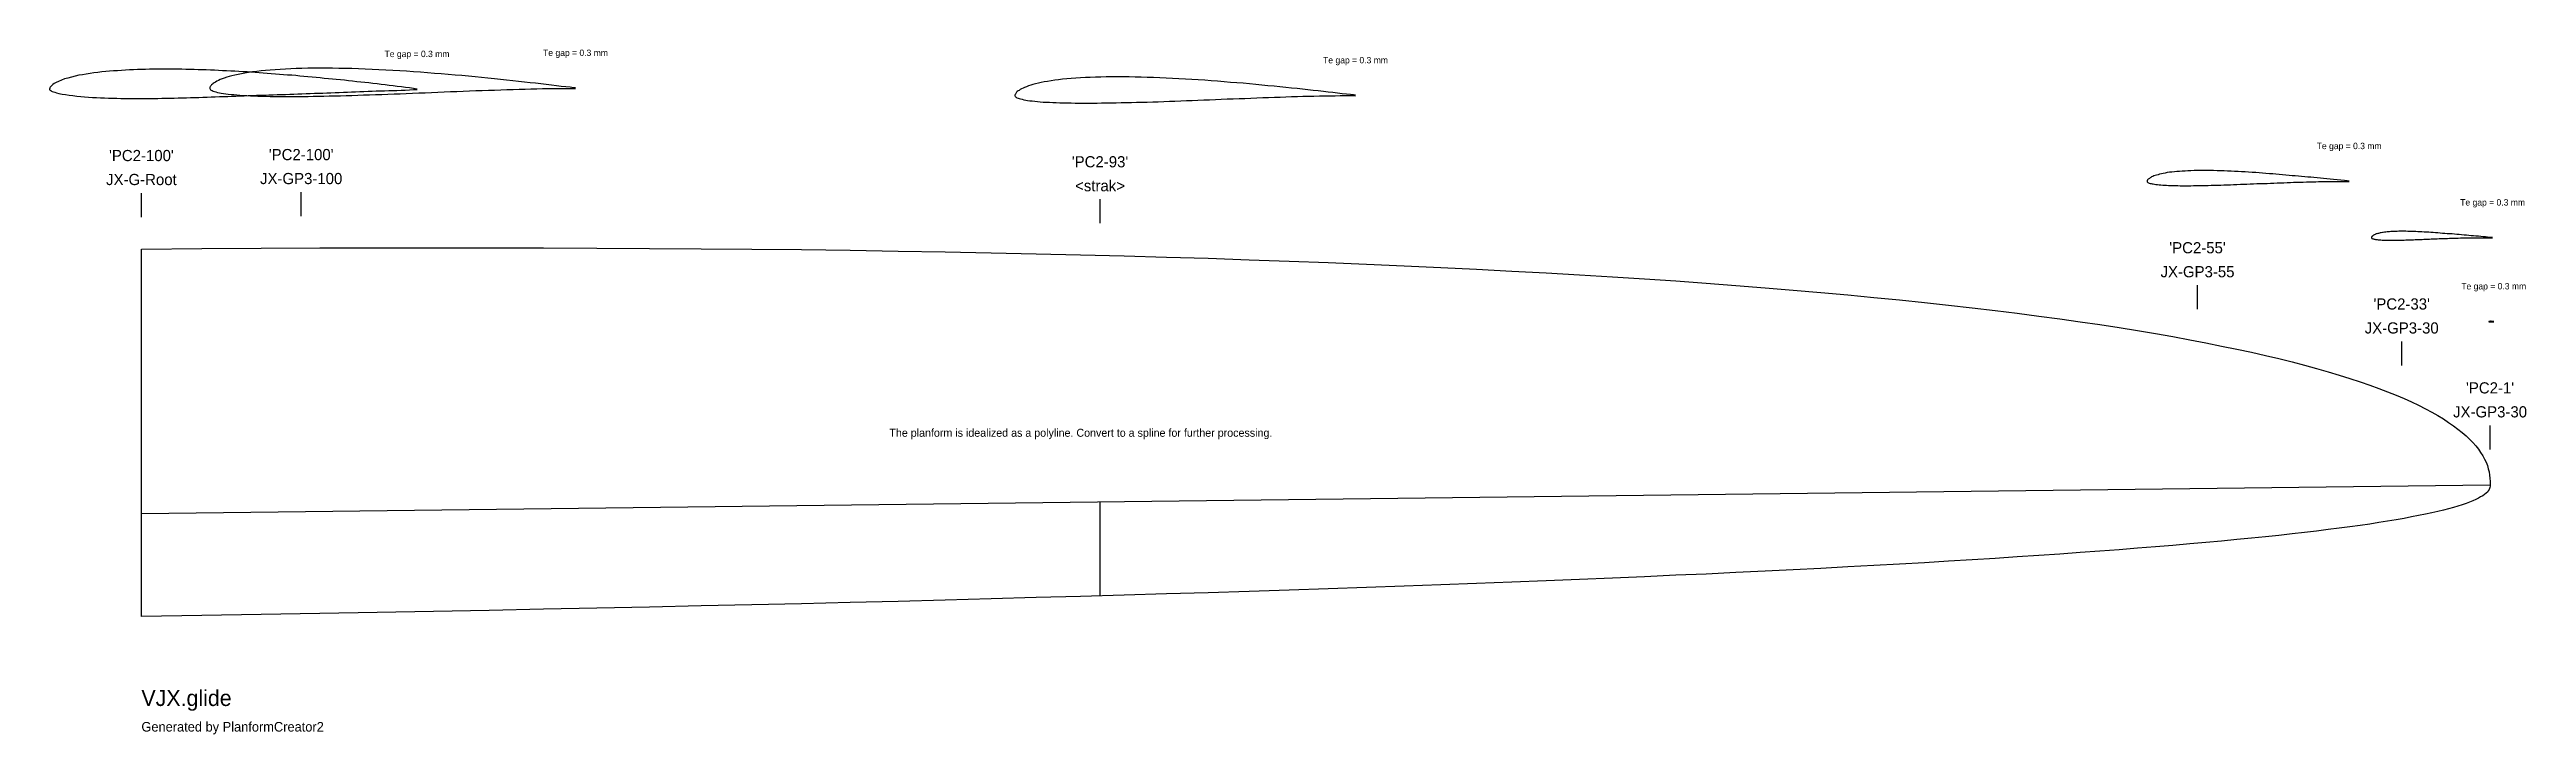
# Model space of a CAD drawing. Header units: metres. Extents: x -58 to 1493, y -74 to 355.
import ezdxf
from ezdxf.enums import TextEntityAlignment as Align

# ---------------------------------------------------------------- set-up
doc = ezdxf.new("R2010")
doc.units = ezdxf.units.M

msp = doc.modelspace()

# ---------------------------------------------------------------- linework, layer by layer
for points in [[(172.5, 330.1), (170.3, 330.4), (167.8, 330.8), (165.2, 331.1), (162.7, 331.4), (160.1, 331.8), (157.6, 332.1), (155.1, 332.4), (152.5, 332.7), (150, 333), (147.5, 333.3), (144.9, 333.6), (142.4, 333.9), (139.8, 334.2), (137.3, 334.5), (134.8, 334.7), (132.2, 335), (129.7, 335.3), (127.1, 335.6), (124.6, 335.8), (122, 336.1), (119.5, 336.3), (117, 336.6), (114.4, 336.8), (111.9, 337.1), (109.3, 337.3), (106.8, 337.6), (104.2, 337.8), (101.7, 338), (99.2, 338.2), (96.6, 338.5), (94.1, 338.7), (91.5, 338.9), (89, 339.1), (86.4, 339.3), (83.9, 339.5), (81.3, 339.7), (78.8, 339.9), (76.2, 340.1), (73.7, 340.3), (71.2, 340.4), (68.6, 340.6), (66.1, 340.8), (63.5, 340.9), (61, 341.1), (58.4, 341.2), (55.9, 341.4), (53.3, 341.5), (50.8, 341.6), (48.2, 341.8), (45.7, 341.9), (43.2, 342), (40.6, 342.1), (38.1, 342.2), (35.5, 342.2), (33, 342.3), (30.4, 342.4), (27.9, 342.4), (25.4, 342.5), (22.8, 342.5), (20.3, 342.5), (17.8, 342.5), (15.2, 342.5), (12.7, 342.5), (10.2, 342.5), (7.7, 342.5), (5.1, 342.5), (2.6, 342.4), (0.1, 342.4), (-2.4, 342.3), (-4.9, 342.2), (-7.4, 342.1), (-9.9, 341.9), (-12.4, 341.8), (-14.9, 341.6), (-17.4, 341.5), (-19.9, 341.3), (-22.3, 341), (-24.8, 340.8), (-27.2, 340.5), (-29.7, 340.2), (-32.1, 339.9), (-34.5, 339.5), (-36.9, 339.1), (-39.2, 338.7), (-41.5, 338.2), (-43.8, 337.6), (-46, 337), (-48.1, 336.4), (-50.1, 335.7), (-51.8, 334.9), (-53.3, 334.2), (-54.5, 333.5), (-55.4, 332.9), (-56, 332.4), (-56.5, 331.9), (-56.9, 331.5), (-57.1, 331.2), (-57.3, 330.8), (-57.4, 330.5), (-57.5, 330.2), (-57.5, 330), (-57.5, 329.9), (-57.4, 329.7), (-57.3, 329.5), (-57, 329.3), (-56.7, 329.1), (-56.3, 328.8), (-55.8, 328.6), (-55.1, 328.4), (-54.2, 328.1), (-53.1, 327.7), (-51.6, 327.4), (-49.7, 327), (-47.6, 326.6), (-45.3, 326.3), (-42.9, 326), (-40.5, 325.7), (-38, 325.5), (-35.6, 325.3), (-33.1, 325.1), (-30.6, 324.9), (-28.1, 324.8), (-25.6, 324.7), (-23, 324.6), (-20.5, 324.5), (-18, 324.4), (-15.4, 324.4), (-12.9, 324.3), (-10.3, 324.3), (-7.8, 324.3), (-5.2, 324.2), (-2.7, 324.2), (-0.1, 324.2), (2.5, 324.3), (5, 324.3), (7.6, 324.3), (10.2, 324.3), (12.7, 324.4), (15.3, 324.4), (17.9, 324.5), (20.4, 324.5), (23, 324.6), (25.6, 324.7), (28.2, 324.7), (30.8, 324.8), (33.3, 324.9), (35.9, 324.9), (38.5, 325), (41.1, 325.1), (43.7, 325.2), (46.2, 325.3), (48.8, 325.4), (51.4, 325.4), (54, 325.5), (56.6, 325.6), (59.2, 325.7), (61.7, 325.8), (64.3, 325.9), (66.9, 326), (69.5, 326.1), (72.1, 326.2), (74.7, 326.3), (77.2, 326.3), (79.8, 326.4), (82.4, 326.5), (85, 326.6), (87.6, 326.7), (90.2, 326.8), (92.8, 326.9), (95.4, 327), (97.9, 327.1), (100.5, 327.2), (103.1, 327.3), (105.7, 327.4), (108.3, 327.5), (110.9, 327.6), (113.5, 327.6), (116, 327.7), (118.6, 327.8), (121.2, 327.9), (123.8, 328), (126.4, 328.1), (129, 328.2), (131.5, 328.3), (134.1, 328.4), (136.7, 328.5), (139.3, 328.6), (141.9, 328.7), (144.5, 328.8), (147, 328.9), (149.6, 328.9), (152.2, 329), (154.8, 329.1), (157.4, 329.2), (159.9, 329.3), (162.5, 329.4), (165.1, 329.5), (167.7, 329.6), (170.3, 329.8), (172.5, 329.9)], [(271.7, 330.8), (270.4, 330.9), (268.4, 331.2), (265.7, 331.5), (262.7, 331.8), (259.7, 332.2), (256.6, 332.6), (253.4, 332.9), (250.1, 333.3), (246.7, 333.7), (243.3, 334.1), (239.7, 334.5), (236.1, 334.9), (232.4, 335.3), (228.6, 335.7), (224.8, 336.1), (220.9, 336.5), (216.9, 336.9), (212.9, 337.3), (208.8, 337.7), (204.7, 338.1), (200.5, 338.5), (196.3, 338.9), (192, 339.2), (187.7, 339.6), (183.4, 339.9), (179.1, 340.3), (174.7, 340.6), (170.4, 340.9), (166, 341.2), (161.7, 341.5), (157.3, 341.7), (153, 342), (148.7, 342.2), (144.4, 342.4), (140.1, 342.6), (135.9, 342.7), (131.7, 342.9), (127.6, 343), (123.5, 343), (119.5, 343.1), (115.6, 343.1), (111.7, 343.1), (107.9, 343.1), (104.1, 343.1), (100.5, 343), (96.9, 342.9), (93.5, 342.8), (90.1, 342.6), (86.9, 342.4), (83.7, 342.2), (80.6, 342), (77.7, 341.7), (74.9, 341.5), (72.2, 341.1), (69.6, 340.8), (67.1, 340.5), (64.8, 340.1), (62.6, 339.7), (60.5, 339.3), (58.5, 338.8), (56.7, 338.4), (54.9, 337.9), (53.4, 337.5), (51.9, 337), (50.5, 336.5), (49.3, 336), (48.2, 335.5), (47.2, 335), (46.4, 334.5), (45.6, 334.1), (45, 333.6), (44.4, 333.1), (43.9, 332.7), (43.6, 332.3), (43.3, 331.9), (43.1, 331.6), (42.9, 331.3), (42.8, 331), (42.8, 330.8), (42.8, 330.6), (42.8, 330.4), (43, 330.1), (43.2, 329.7), (43.7, 329.4), (44.2, 329.1), (44.9, 328.8), (45.7, 328.6), (46.6, 328.3), (47.6, 328), (48.8, 327.8), (50, 327.5), (51.4, 327.3), (52.9, 327.1), (54.4, 326.9), (56.1, 326.7), (57.9, 326.6), (59.8, 326.4), (61.7, 326.3), (63.8, 326.1), (65.9, 326), (68.2, 325.9), (70.5, 325.8), (72.9, 325.7), (75.4, 325.6), (78, 325.6), (80.6, 325.5), (83.3, 325.5), (86.1, 325.5), (89, 325.4), (91.9, 325.4), (94.9, 325.4), (98, 325.5), (101.1, 325.5), (104.3, 325.5), (107.6, 325.6), (110.9, 325.6), (114.2, 325.7), (117.6, 325.8), (121.1, 325.8), (124.6, 325.9), (128.2, 326), (131.8, 326.1), (135.4, 326.2), (139.1, 326.4), (142.8, 326.5), (146.6, 326.6), (150.4, 326.8), (154.2, 326.9), (158.1, 327.1), (161.9, 327.2), (165.8, 327.4), (169.7, 327.5), (173.7, 327.7), (177.6, 327.8), (181.6, 328), (185.5, 328.2), (189.5, 328.3), (193.5, 328.5), (197.4, 328.6), (201.4, 328.8), (205.4, 329), (209.3, 329.1), (213.3, 329.3), (217.2, 329.4), (221.1, 329.5), (224.9, 329.7), (228.8, 329.8), (232.6, 329.9), (236.4, 330), (240.1, 330.1), (243.8, 330.2), (247.4, 330.3), (251, 330.4), (254.5, 330.4), (258, 330.5), (261.4, 330.5), (264.7, 330.5), (267.9, 330.5), (270.2, 330.5), (271.7, 330.5)], [(759.9, 326.2), (758.6, 326.4), (756.8, 326.6), (754.2, 326.9), (751.5, 327.2), (748.7, 327.5), (745.8, 327.9), (742.8, 328.2), (739.8, 328.6), (736.6, 328.9), (733.4, 329.3), (730.1, 329.6), (726.7, 330), (723.3, 330.4), (719.8, 330.7), (716.2, 331.1), (712.6, 331.5), (708.9, 331.9), (705.1, 332.2), (701.3, 332.6), (697.5, 333), (693.6, 333.3), (689.6, 333.7), (685.7, 334), (681.7, 334.3), (677.7, 334.7), (673.6, 335), (669.6, 335.3), (665.5, 335.6), (661.5, 335.8), (657.4, 336.1), (653.4, 336.3), (649.3, 336.6), (645.3, 336.8), (641.3, 337), (637.4, 337.1), (633.4, 337.3), (629.5, 337.4), (625.7, 337.5), (621.9, 337.6), (618.2, 337.7), (614.5, 337.7), (610.9, 337.7), (607.3, 337.7), (603.9, 337.7), (600.5, 337.6), (597.2, 337.5), (593.9, 337.4), (590.8, 337.3), (587.8, 337.1), (584.8, 336.9), (582, 336.7), (579.2, 336.5), (576.6, 336.2), (574.1, 335.9), (571.7, 335.6), (569.4, 335.3), (567.2, 334.9), (565.1, 334.6), (563.2, 334.2), (561.4, 333.8), (559.6, 333.4), (558, 332.9), (556.6, 332.5), (555.2, 332.1), (554, 331.6), (552.8, 331.1), (551.8, 330.7), (550.9, 330.2), (550.1, 329.8), (549.4, 329.3), (548.8, 328.9), (548.2, 328.5), (547.8, 328.1), (547.5, 327.7), (547.2, 327.3), (547, 327), (546.8, 326.7), (546.8, 326.4), (546.7, 326.2), (546.7, 326.1), (546.7, 325.8), (546.9, 325.6), (547.1, 325.3), (547.5, 325), (548, 324.7), (548.7, 324.4), (549.4, 324.2), (550.3, 323.9), (551.2, 323.7), (552.3, 323.4), (553.5, 323.2), (554.7, 323), (556.1, 322.8), (557.6, 322.7), (559.1, 322.5), (560.8, 322.3), (562.5, 322.2), (564.4, 322), (566.3, 321.9), (568.3, 321.8), (570.4, 321.7), (572.5, 321.6), (574.8, 321.5), (577.1, 321.5), (579.5, 321.4), (581.9, 321.4), (584.5, 321.3), (587.1, 321.3), (589.7, 321.3), (592.5, 321.3), (595.3, 321.3), (598.1, 321.3), (601, 321.4), (604, 321.4), (607, 321.4), (610.1, 321.5), (613.3, 321.6), (616.4, 321.6), (619.7, 321.7), (622.9, 321.8), (626.2, 321.9), (629.6, 322), (633, 322.1), (636.4, 322.2), (639.9, 322.3), (643.4, 322.5), (646.9, 322.6), (650.5, 322.7), (654.1, 322.9), (657.7, 323), (661.3, 323.1), (664.9, 323.3), (668.6, 323.4), (672.3, 323.6), (675.9, 323.7), (679.6, 323.9), (683.3, 324), (687, 324.2), (690.7, 324.3), (694.4, 324.5), (698.1, 324.6), (701.8, 324.8), (705.4, 324.9), (709.1, 325), (712.7, 325.1), (716.3, 325.3), (719.9, 325.4), (723.5, 325.5), (727, 325.6), (730.4, 325.7), (733.9, 325.7), (737.3, 325.8), (740.6, 325.9), (743.9, 325.9), (747.1, 325.9), (750.3, 326), (753.4, 326), (756.4, 326), (758.4, 326), (759.9, 325.9)], [(1381.8, 272.5), (1380.6, 272.6), (1378.9, 272.8), (1376.6, 273), (1374.3, 273.2), (1372.1, 273.5), (1370, 273.7), (1367.9, 273.9), (1365.8, 274.1), (1363.8, 274.3), (1361.8, 274.5), (1359.8, 274.7), (1357.9, 274.9), (1355.9, 275), (1354, 275.2), (1352, 275.4), (1350.1, 275.6), (1348.1, 275.7), (1346.1, 275.9), (1344.2, 276.1), (1342.1, 276.3), (1340.1, 276.5), (1338.1, 276.6), (1336, 276.8), (1334, 277), (1331.9, 277.1), (1329.7, 277.3), (1327.6, 277.5), (1325.5, 277.6), (1323.3, 277.8), (1321.1, 277.9), (1318.9, 278.1), (1316.7, 278.2), (1314.5, 278.4), (1312.3, 278.5), (1310.1, 278.6), (1307.9, 278.7), (1305.7, 278.8), (1303.5, 278.9), (1301.3, 279), (1299.1, 279), (1297, 279.1), (1294.9, 279.1), (1292.8, 279.1), (1290.7, 279.1), (1288.6, 279.1), (1286.6, 279.1), (1284.7, 279.1), (1282.8, 279), (1280.9, 278.9), (1279.1, 278.8), (1277.3, 278.7), (1275.6, 278.6), (1273.9, 278.5), (1272.4, 278.3), (1270.8, 278.1), (1269.4, 278), (1268, 277.8), (1266.7, 277.5), (1265.4, 277.3), (1264.3, 277.1), (1263.2, 276.8), (1262.2, 276.5), (1261.2, 276.3), (1260.4, 276), (1259.6, 275.7), (1258.9, 275.4), (1258.2, 275.1), (1257.7, 274.8), (1257.2, 274.5), (1256.8, 274.2), (1256.4, 274), (1256.1, 273.7), (1255.9, 273.4), (1255.7, 273.2), (1255.5, 273), (1255.4, 272.8), (1255.4, 272.6), (1255.3, 272.5), (1255.3, 272.4), (1255.3, 272.3), (1255.3, 272.1), (1255.4, 272), (1255.6, 271.8), (1255.9, 271.6), (1256.3, 271.4), (1256.7, 271.2), (1257.2, 271.1), (1257.8, 270.9), (1258.5, 270.8), (1259.2, 270.7), (1260, 270.5), (1260.9, 270.4), (1261.9, 270.3), (1262.9, 270.2), (1264, 270.1), (1265.1, 270), (1266.3, 269.9), (1267.5, 269.9), (1268.8, 269.8), (1270.2, 269.8), (1271.6, 269.7), (1273, 269.7), (1274.5, 269.7), (1276.1, 269.6), (1277.7, 269.6), (1279.3, 269.6), (1281, 269.6), (1282.7, 269.6), (1284.4, 269.7), (1286.2, 269.7), (1288, 269.7), (1289.8, 269.7), (1291.7, 269.8), (1293.6, 269.8), (1295.5, 269.9), (1297.5, 269.9), (1299.4, 270), (1301.4, 270), (1303.4, 270.1), (1305.4, 270.2), (1307.5, 270.2), (1309.5, 270.3), (1311.6, 270.4), (1313.7, 270.5), (1315.7, 270.6), (1317.8, 270.6), (1319.9, 270.7), (1322, 270.8), (1324.1, 270.9), (1326.2, 271), (1328.3, 271.1), (1330.4, 271.1), (1332.5, 271.2), (1334.6, 271.3), (1336.7, 271.4), (1338.8, 271.5), (1340.9, 271.5), (1343, 271.6), (1345, 271.7), (1347, 271.8), (1349.1, 271.8), (1351.1, 271.9), (1353.1, 271.9), (1355.1, 272), (1357, 272), (1358.9, 272.1), (1360.9, 272.1), (1362.7, 272.2), (1364.6, 272.2), (1366.4, 272.2), (1368.2, 272.2), (1370, 272.2), (1371.8, 272.2), (1373.5, 272.2), (1375.2, 272.2), (1376.8, 272.2), (1378.4, 272.2), (1380, 272.2), (1381.1, 272.2), (1381.8, 272.2)], [(0, 250), (0, 265)], [(100, 250.6), (100, 265.6)], [(600, 246.1), (600, 261.1)], [(1471.6, 237.2), (1470.9, 237.3), (1469.9, 237.3), (1468.5, 237.5), (1467.1, 237.6), (1465.6, 237.7), (1464.2, 237.8), (1462.7, 238), (1461.2, 238.1), (1459.7, 238.2), (1458.2, 238.3), (1456.7, 238.5), (1455.2, 238.6), (1453.7, 238.7), (1452.2, 238.9), (1450.7, 239), (1449.2, 239.1), (1447.7, 239.2), (1446.2, 239.4), (1444.7, 239.5), (1443.2, 239.6), (1441.7, 239.7), (1440.2, 239.8), (1438.8, 240), (1437.3, 240.1), (1435.8, 240.2), (1434.4, 240.3), (1433, 240.4), (1431.6, 240.5), (1430.2, 240.5), (1428.8, 240.6), (1427.4, 240.7), (1426.1, 240.8), (1424.8, 240.8), (1423.5, 240.9), (1422.2, 240.9), (1420.9, 241), (1419.7, 241), (1418.5, 241), (1417.3, 241.1), (1416.2, 241.1), (1415, 241.1), (1414, 241.1), (1412.9, 241.1), (1411.8, 241), (1410.8, 241), (1409.9, 241), (1408.9, 240.9), (1408, 240.9), (1407.1, 240.8), (1406.3, 240.8), (1405.5, 240.7), (1404.7, 240.6), (1404, 240.5), (1403.2, 240.4), (1402.6, 240.3), (1401.9, 240.2), (1401.3, 240.1), (1400.8, 239.9), (1400.2, 239.8), (1399.7, 239.7), (1399.2, 239.5), (1398.8, 239.4), (1398.4, 239.2), (1398, 239.1), (1397.7, 238.9), (1397.4, 238.8), (1397.1, 238.6), (1396.8, 238.4), (1396.6, 238.3), (1396.4, 238.1), (1396.3, 238), (1396.1, 237.8), (1396, 237.7), (1395.9, 237.6), (1395.8, 237.5), (1395.8, 237.3), (1395.7, 237.2), (1395.7, 237.2), (1395.7, 237.1), (1395.7, 237.1), (1395.7, 236.9), (1395.8, 236.8), (1395.9, 236.7), (1396.1, 236.6), (1396.3, 236.5), (1396.6, 236.4), (1397, 236.3), (1397.4, 236.2), (1397.8, 236.1), (1398.3, 236), (1398.8, 236), (1399.3, 235.9), (1399.9, 235.8), (1400.5, 235.8), (1401.1, 235.7), (1401.7, 235.7), (1402.4, 235.6), (1403.1, 235.6), (1403.8, 235.6), (1404.5, 235.6), (1405.2, 235.5), (1406, 235.5), (1406.8, 235.5), (1407.6, 235.5), (1408.4, 235.5), (1409.2, 235.5), (1410, 235.5), (1410.9, 235.5), (1411.7, 235.5), (1412.6, 235.5), (1413.5, 235.6), (1414.4, 235.6), (1415.3, 235.6), (1416.3, 235.6), (1417.2, 235.7), (1418.2, 235.7), (1419.1, 235.7), (1420.1, 235.8), (1421.1, 235.8), (1422.1, 235.8), (1423.2, 235.9), (1424.2, 235.9), (1425.3, 236), (1426.4, 236), (1427.5, 236), (1428.6, 236.1), (1429.7, 236.1), (1430.9, 236.2), (1432, 236.2), (1433.2, 236.3), (1434.4, 236.3), (1435.6, 236.4), (1436.9, 236.4), (1438.1, 236.5), (1439.4, 236.5), (1440.7, 236.6), (1441.9, 236.6), (1443.3, 236.6), (1444.6, 236.7), (1445.9, 236.7), (1447.3, 236.8), (1448.6, 236.8), (1450, 236.8), (1451.4, 236.9), (1452.7, 236.9), (1454.1, 236.9), (1455.5, 236.9), (1456.9, 237), (1458.3, 237), (1459.7, 237), (1461, 237), (1462.4, 237), (1463.7, 237), (1465.1, 237), (1466.4, 237), (1467.7, 237), (1468.9, 237), (1470.1, 236.9), (1471, 236.9), (1471.6, 236.9)], [(0, 0), (0, 230), (37.8, 230.3), (75, 230.5), (111.6, 230.7), (147.5, 230.8), (182.9, 230.8), (217.6, 230.8), (251.6, 230.7), (285.1, 230.6), (318, 230.4), (350.3, 230.2), (382, 229.9), (413.1, 229.6), (443.7, 229.2), (473.6, 228.7), (503, 228.2), (531.9, 227.6), (560.1, 227), (587.8, 226.4), (615, 225.7), (641.6, 225), (667.7, 224.2), (693.3, 223.3), (718.3, 222.4), (742.8, 221.5), (766.8, 220.5), (790.3, 219.5), (813.2, 218.5), (835.7, 217.4), (857.7, 216.2), (879.2, 215.1), (900.1, 213.8), (920.7, 212.6), (940.7, 211.3), (960.3, 210), (979.3, 208.6), (998, 207.2), (1016.2, 205.8), (1033.9, 204.3), (1051.2, 202.8), (1068, 201.3), (1084.4, 199.7), (1100.4, 198.2), (1116, 196.5), (1131.1, 194.9), (1145.9, 193.2), (1160.2, 191.5), (1174.1, 189.8), (1187.6, 188), (1200.7, 186.3), (1213.5, 184.5), (1225.8, 182.7), (1237.8, 180.8), (1249.4, 178.9), (1260.6, 177.1), (1271.5, 175.2), (1282, 173.2), (1292.2, 171.3), (1302, 169.3), (1311.5, 167.4), (1320.6, 165.4), (1329.4, 163.4), (1337.9, 161.4), (1346.1, 159.3), (1353.9, 157.3), (1361.4, 155.2), (1368.7, 153.2), (1375.6, 151.1), (1382.2, 149), (1388.6, 146.9), (1394.7, 144.8), (1400.4, 142.7), (1405.9, 140.6), (1411.2, 138.5), (1416.2, 136.4), (1420.9, 134.3), (1425.3, 132.2), (1429.6, 130), (1433.5, 127.9), (1437.3, 125.8), (1440.8, 123.7), (1444, 121.5), (1447.1, 119.4), (1449.9, 117.3), (1452.6, 115.2), (1455, 113.1), (1457.2, 111), (1459.2, 108.9), (1461, 106.8), (1462.7, 104.7), (1464.1, 102.7), (1465.4, 100.6), (1466.5, 98.5), (1467.5, 96.5), (1468.3, 94.5), (1468.9, 92.5), (1469.4, 90.5), (1469.7, 88.5), (1469.9, 86.5), (1470, 84.6), (1470, 81.6), (1469.9, 80.8), (1469.7, 80.1), (1469.4, 79.4), (1468.9, 78.6), (1468.3, 77.8), (1467.5, 77.1), (1466.5, 76.3), (1465.4, 75.5), (1464.1, 74.8), (1462.7, 74), (1461, 73.2), (1459.2, 72.4), (1457.2, 71.6), (1455, 70.7), (1452.6, 69.9), (1449.9, 69.1), (1447.1, 68.3), (1444, 67.4), (1440.8, 66.6), (1437.3, 65.7), (1433.5, 64.9), (1429.6, 64), (1425.3, 63.2), (1420.9, 62.3), (1416.2, 61.4), (1411.2, 60.6), (1405.9, 59.7), (1400.4, 58.8), (1394.7, 57.9), (1388.6, 57), (1382.2, 56.2), (1375.6, 55.3), (1368.7, 54.4), (1361.4, 53.5), (1353.9, 52.6), (1346.1, 51.7), (1337.9, 50.8), (1329.4, 49.9), (1320.6, 49), (1311.5, 48.1), (1302, 47.2), (1292.2, 46.3), (1282, 45.4), (1271.5, 44.5), (1260.6, 43.6), (1249.4, 42.7), (1237.8, 41.8), (1225.8, 40.9), (1213.5, 40), (1200.7, 39.1), (1187.6, 38.1), (1174.1, 37.3), (1160.2, 36.4), (1145.9, 35.5), (1131.1, 34.6), (1116, 33.7), (1100.4, 32.8), (1084.4, 31.9), (1068, 31), (1051.2, 30.1), (1033.9, 29.2), (1016.2, 28.4), (998, 27.5), (979.3, 26.6), (960.3, 25.8), (940.7, 24.9), (920.7, 24), (900.1, 23.2), (879.2, 22.3), (857.7, 21.5), (835.7, 20.6), (813.2, 19.8), (790.3, 19), (766.8, 18.2), (742.8, 17.3), (718.3, 16.5), (693.3, 15.7), (667.7, 14.9), (641.6, 14.1), (615, 13.3), (587.8, 12.6), (560.1, 11.8), (531.9, 11), (503, 10.3), (473.6, 9.5), (443.7, 8.8), (413.1, 8), (382, 7.3), (350.3, 6.6), (318, 5.9), (285.1, 5.2), (251.6, 4.5), (217.6, 3.8), (182.9, 3.2), (147.5, 2.5), (111.6, 1.9), (75, 1.2), (37.8, 0.6), (0, 0)], [(1286.9, 192.3), (1286.9, 207.3)], [(1414.7, 157.1), (1414.7, 172.1)], [(1472.3, 184.7), (1472.2, 184.7), (1472.2, 184.7), (1472.1, 184.7), (1472.1, 184.7), (1472, 184.7), (1472, 184.7), (1471.9, 184.7), (1471.8, 184.7), (1471.8, 184.7), (1471.7, 184.7), (1471.7, 184.7), (1471.6, 184.7), (1471.5, 184.7), (1471.5, 184.7), (1471.4, 184.7), (1471.4, 184.7), (1471.3, 184.7), (1471.2, 184.7), (1471.2, 184.7), (1471.1, 184.7), (1471.1, 184.7), (1471, 184.7), (1471, 184.7), (1470.9, 184.7), (1470.8, 184.7), (1470.8, 184.7), (1470.7, 184.7), (1470.7, 184.7), (1470.6, 184.8), (1470.6, 184.8), (1470.5, 184.8), (1470.5, 184.8), (1470.4, 184.8), (1470.3, 184.8), (1470.3, 184.8), (1470.2, 184.8), (1470.2, 184.8), (1470.2, 184.7), (1470.1, 184.7), (1470.1, 184.7), (1470, 184.7), (1470, 184.7), (1469.9, 184.7), (1469.9, 184.7), (1469.8, 184.7), (1469.8, 184.7), (1469.8, 184.7), (1469.7, 184.7), (1469.7, 184.7), (1469.7, 184.7), (1469.6, 184.7), (1469.6, 184.7), (1469.6, 184.7), (1469.5, 184.7), (1469.5, 184.7), (1469.5, 184.7), (1469.5, 184.7), (1469.4, 184.7), (1469.4, 184.7), (1469.4, 184.7), (1469.4, 184.7), (1469.4, 184.7), (1469.4, 184.6), (1469.3, 184.6), (1469.3, 184.6), (1469.3, 184.6), (1469.3, 184.6), (1469.3, 184.6), (1469.3, 184.6), (1469.3, 184.6), (1469.3, 184.6), (1469.3, 184.6), (1469.3, 184.6), (1469.3, 184.6), (1469.3, 184.6), (1469.3, 184.6), (1469.2, 184.6), (1469.2, 184.6), (1469.2, 184.6), (1469.2, 184.6), (1469.2, 184.6), (1469.3, 184.5), (1469.3, 184.5), (1469.3, 184.5), (1469.3, 184.5), (1469.3, 184.5), (1469.3, 184.5), (1469.3, 184.5), (1469.3, 184.5), (1469.4, 184.5), (1469.4, 184.5), (1469.4, 184.5), (1469.4, 184.5), (1469.4, 184.5), (1469.5, 184.5), (1469.5, 184.5), (1469.5, 184.5), (1469.5, 184.5), (1469.6, 184.5), (1469.6, 184.5), (1469.6, 184.5), (1469.7, 184.5), (1469.7, 184.5), (1469.7, 184.5), (1469.8, 184.5), (1469.8, 184.5), (1469.8, 184.5), (1469.9, 184.5), (1469.9, 184.5), (1469.9, 184.5), (1470, 184.5), (1470, 184.5), (1470, 184.5), (1470.1, 184.5), (1470.1, 184.5), (1470.1, 184.5), (1470.2, 184.5), (1470.2, 184.5), (1470.3, 184.5), (1470.3, 184.5), (1470.3, 184.5), (1470.4, 184.5), (1470.4, 184.5), (1470.5, 184.5), (1470.5, 184.5), (1470.6, 184.5), (1470.6, 184.5), (1470.6, 184.5), (1470.7, 184.5), (1470.7, 184.5), (1470.8, 184.5), (1470.8, 184.5), (1470.9, 184.5), (1470.9, 184.5), (1471, 184.5), (1471, 184.5), (1471.1, 184.5), (1471.1, 184.5), (1471.2, 184.5), (1471.2, 184.5), (1471.3, 184.5), (1471.3, 184.5), (1471.4, 184.5), (1471.5, 184.4), (1471.5, 184.4), (1471.6, 184.4), (1471.6, 184.4), (1471.7, 184.4), (1471.7, 184.4), (1471.8, 184.4), (1471.8, 184.4), (1471.9, 184.4), (1471.9, 184.4), (1472, 184.4), (1472, 184.4), (1472.1, 184.4), (1472.2, 184.4), (1472.2, 184.4), (1472.2, 184.4), (1472.3, 184.4)], [(1470, 104.6), (1470, 119.6)], [(0, 64.4), (1470, 82.4)], [(600, 12.9), (600, 71.7)]]:
    msp.add_lwpolyline(points)

# ---------------------------------------------------------------- texts
for s, height, p in [('Te gap = 0.3 mm', 4, (172.5, 350.1)), ('Te gap = 0.3 mm', 4, (271.7, 350.8)), ('Te gap = 0.3 mm', 4, (759.9, 346.2)), ('Te gap = 0.3 mm', 4, (1381.8, 292.5)), ("'PC2-100'", 7, (0, 285)), ("'PC2-100'", 7, (100, 285.6)), ("'PC2-93'", 7, (600, 281.1)), ('JX-G-Root', 7, (0, 270)), ('JX-GP3-100', 7, (100, 270.6)), ('<strak>', 7, (600, 266.1)), ('Te gap = 0.3 mm', 4, (1471.6, 257.2)), ("'PC2-55'", 7, (1286.9, 227.3)), ('JX-GP3-55', 7, (1286.9, 212.3)), ('Te gap = 0.3 mm', 4, (1472.3, 204.7)), ("'PC2-33'", 7, (1414.7, 192.1)), ('JX-GP3-30', 7, (1414.7, 177.1)), ("'PC2-1'", 7, (1470, 139.6)), ('JX-GP3-30', 7, (1470, 124.6))]:
    msp.add_text(s, height=height).set_placement(p, align=Align.CENTER)
msp.add_text('The planform is idealized as a polyline. Convert to a spline for further processing.', height=5).set_placement((588, 115), align=Align.MIDDLE_CENTER)
for s, height, p in [('VJX.glide', 10, (0, -46)), ('Generated by PlanformCreator2', 6, (0, -66))]:
    msp.add_text(s, height=height).set_placement(p, align=Align.TOP_LEFT)

doc.saveas('drawing.dxf')
